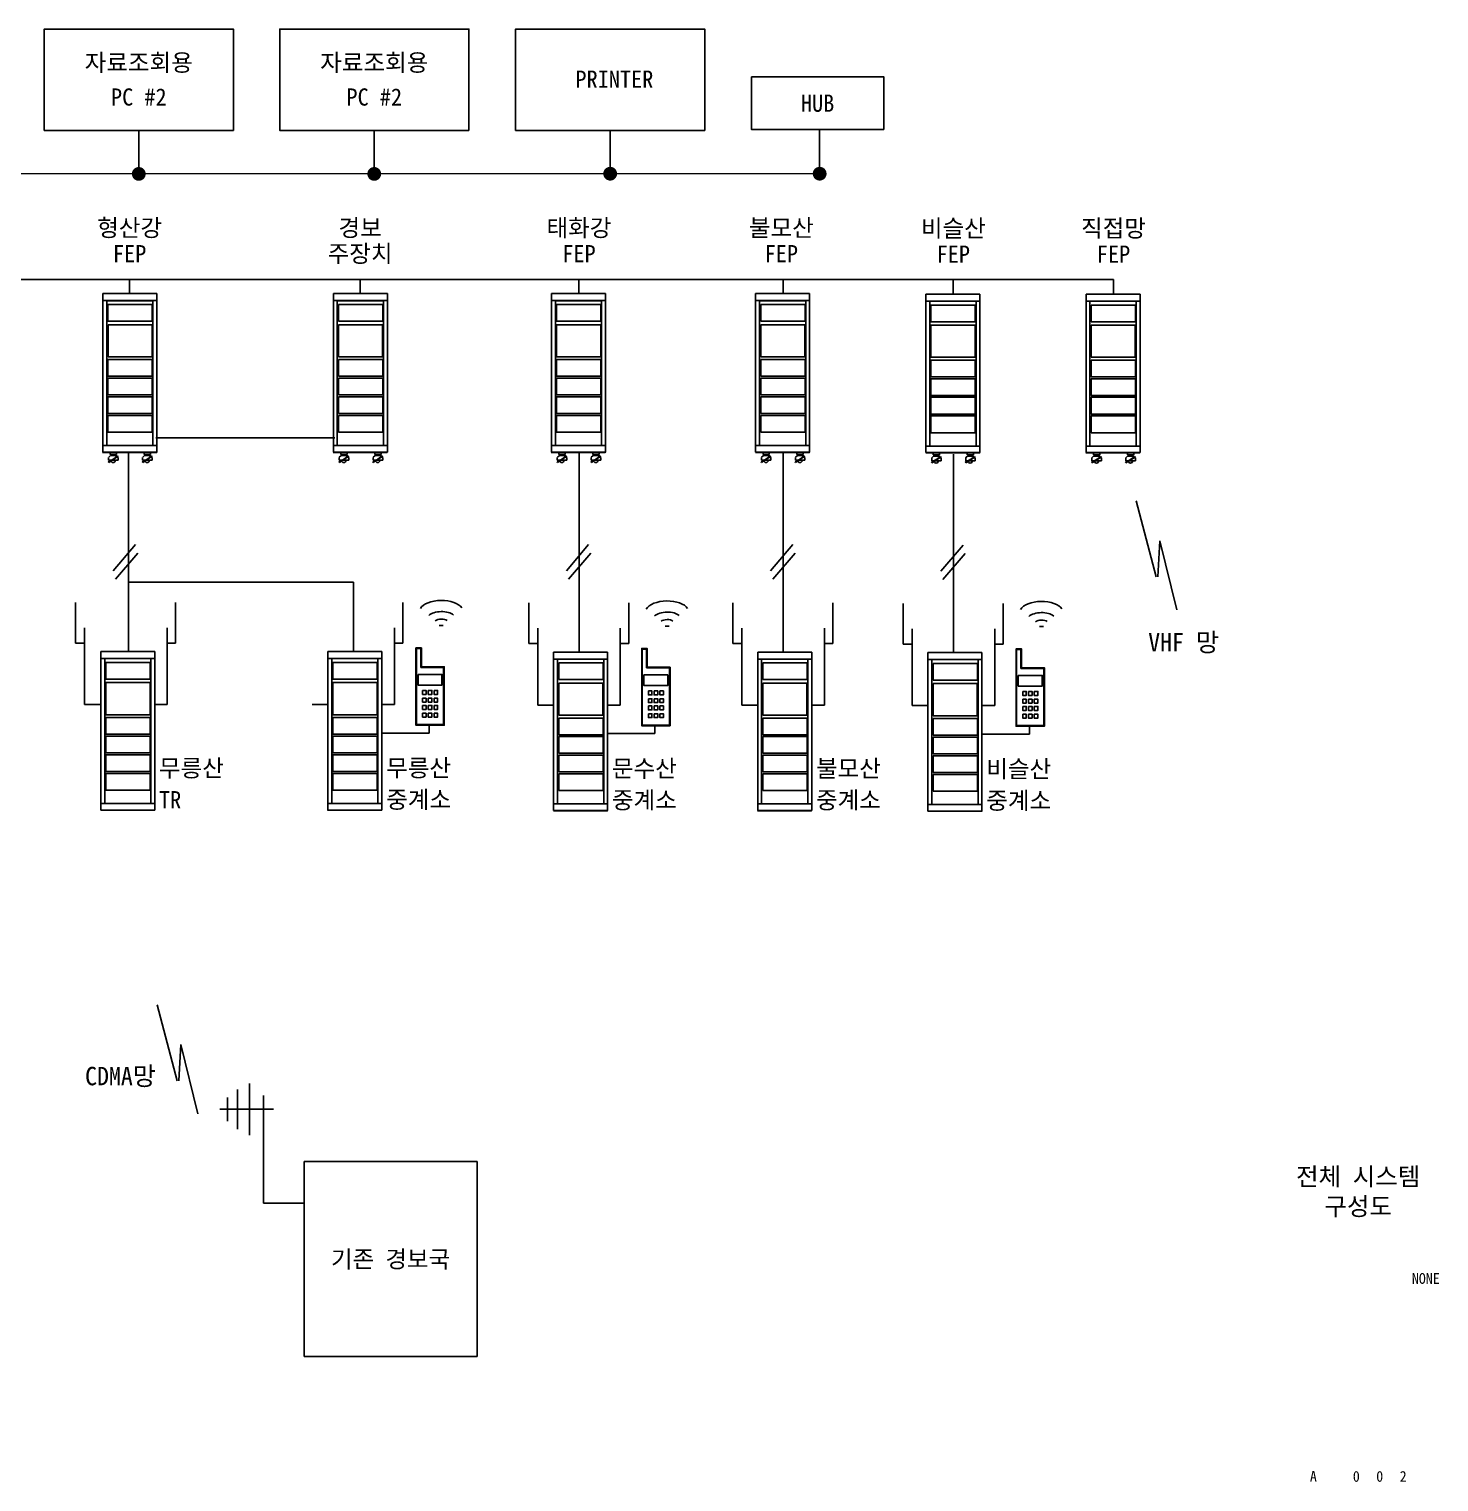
# Model space of a CAD drawing. Extents: x 14 to 401, y 14 to 261.
# Drawn here: x 204.7 to 401.1, y 13.5 to 216 of the extents above; entities that cross this region are included whole.
import ezdxf
from ezdxf.enums import TextEntityAlignment as Align

# ---------------------------------------------------------------- set-up
doc = ezdxf.new("R2010")
doc.units = 0
doc.layers.get('0').update_dxf_attribs({"linetype": 'CONTINUOUS'})
for name, color, linetype in [('cable', 1, 'CONTINUOUS'), ('machine', 5, 'CONTINUOUS'), ('txt', 7, 'CONTINUOUS')]:
    doc.layers.add(name, color=color, linetype=linetype)
doc.styles.add('style', font='')
doc.styles.add('style1', font='')
doc.styles.get('style').set_extended_font_data('GulimChe')
doc.styles.get('style1').set_extended_font_data('GulimChe')

# ---------------------------------------------------------------- blocks, each defined once
blk = doc.blocks.new('A$C7A3C2026')
at = {"color": 0}
for p, q in [((0.17, 0.18), (0.17, 24.9)), ((0.26, 24.9), (1.54, 24.9)), ((1.54, 24.9), (1.54, 18.79)), ((1.54, 18.79), (8.99, 18.79)), ((8.99, 18.79), (8.99, 0.18)), ((8.99, 0.18), (0.17, 0.18))]:
    blk.add_line(p, q, dxfattribs=at)
for points in [[(0, 16.38), (0, 25.12), (1.75, 25.12), (1.75, 19)], [(1.75, 19), (9.18, 19), (9.18, 0), (0, 0), (0, 19)]]:
    blk.add_lwpolyline(points, dxfattribs=at)
for points in [[(0.68, 16.52), (8.47, 16.52), (8.47, 13.06), (0.68, 13.06)], [(2.14, 11.3), (3.29, 11.3), (3.29, 10.02), (2.14, 10.02)], [(4.02, 11.3), (5.18, 11.3), (5.18, 10.02), (4.02, 10.02)], [(5.91, 11.3), (7.06, 11.3), (7.06, 10.02), (5.91, 10.02)], [(2.14, 8.78), (3.29, 8.78), (3.29, 7.5), (2.14, 7.5)], [(2.14, 6.43), (3.29, 6.43), (3.29, 5.14), (2.14, 5.14)], [(4.02, 8.78), (5.18, 8.78), (5.18, 7.5), (4.02, 7.5)], [(4.02, 6.43), (5.18, 6.43), (5.18, 5.14), (4.02, 5.14)], [(5.91, 8.78), (7.06, 8.78), (7.06, 7.5), (5.91, 7.5)], [(5.91, 6.43), (7.06, 6.43), (7.06, 5.14), (5.91, 5.14)], [(2.14, 3.9), (3.29, 3.9), (3.29, 2.62), (2.14, 2.62)], [(4.02, 3.9), (5.18, 3.9), (5.18, 2.62), (4.02, 2.62)], [(5.91, 3.9), (7.06, 3.9), (7.06, 2.62), (5.91, 2.62)]]:
    blk.add_lwpolyline(points, close=True, dxfattribs=at)
at = {"layer": 'machine', "color": 0, "linetype": 'Continuous'}
blk.add_line((8.87, 32.41), (7.6, 32.39), dxfattribs=at)
at = {"layer": 'machine', "color": 0, "linetype": 'Continuous', "extrusion": (0, 0, -1)}
for centre, major_axis, start_param, end_param in [((8.17, 36.94), (-7.06, -0.1), 0.309005, 2.832588), ((8.2, 34.52), (-4.71, -0.07), 0.545484, 2.596108), ((8.22, 33.31), (-2.35, -0.03), 0.616527, 2.525066)]:
    blk.add_ellipse(centre, major_axis=major_axis, ratio=0.513915, start_param=start_param, end_param=end_param, dxfattribs=at)

msp = doc.modelspace()

# ---------------------------------------------------------------- linework, layer by layer
at = {"layer": 'cable'}
for p, q in [((219.95, 195.78), (219.95, 201.84)), ((252.75, 195.78), (252.75, 201.84)), ((285.62, 195.81), (285.62, 201.84)), ((314.8, 195.81), (314.8, 201.84)), ((34.06, 195.78), (314.8, 195.82)), ((66.61, 181.07), (355.74, 181.07)), ((218.67, 179.1), (218.67, 181.07)), ((250.78, 179.1), (250.78, 181.07)), ((281.27, 179.1), (281.27, 181.07)), ((309.7, 179.1), (309.7, 181.07)), ((333.42, 179.03), (333.42, 181.07)), ((355.74, 179.03), (355.74, 181.07)), ((355.74, 179.03), (355.74, 181.07)), ((247.25, 159.02), (222.34, 159.02)), ((218.52, 156.81), (218.52, 129.18)), ((281.3, 156.81), (281.3, 129.18)), ((309.73, 156.81), (309.73, 129.18)), ((333.45, 156.74), (333.45, 129.11)), ((361.66, 139.62), (358.9, 150.21)), ((219.49, 144.12), (216.38, 140.49)), ((282.62, 144.12), (279.52, 140.49)), ((311.06, 144.12), (307.95, 140.49)), ((334.78, 144.05), (331.67, 140.42)), ((362.19, 144.67), (361.89, 139.62)), ((364.56, 135.02), (362.19, 144.67)), ((219.8, 142.94), (216.69, 139.32)), ((282.94, 142.94), (279.83, 139.32)), ((311.37, 142.94), (308.26, 139.32)), ((335.09, 142.87), (331.98, 139.25)), ((249.85, 138.9), (218.52, 138.9)), ((249.85, 138.9), (249.85, 129.25)), ((253.83, 117.87), (260.41, 117.87)), ((260.41, 117.87), (260.41, 118.97)), ((285.28, 117.8), (291.86, 117.8)), ((291.86, 117.8), (291.86, 118.9)), ((337.43, 117.73), (344.01, 117.73)), ((344.01, 117.73), (344.01, 118.83)), ((225.28, 69.41), (222.52, 80)), ((225.81, 74.46), (225.51, 69.41)), ((228.18, 64.81), (225.81, 74.46))]:
    msp.add_line(p, q, dxfattribs=at)
at = {"layer": 'cable', "const_width": 0.96}
for points in [[(219.47, 195.78, 1), (220.43, 195.78, 1)], [(252.27, 195.78, 1), (253.23, 195.78, 1)], [(285.14, 195.81, 1), (286.1, 195.81, 1)], [(314.32, 195.81, 1), (315.28, 195.81, 1)]]:
    msp.add_lwpolyline(points, format="xyb", close=True, dxfattribs=at)
at = {"layer": 'machine'}
for p, q in [((214.94, 179.1), (214.94, 157.01)), ((214.94, 179.1), (222.46, 179.1)), ((214.94, 179.1), (222.46, 179.1)), ((214.94, 178.83), (214.94, 179.1)), ((214.94, 178.83), (214.94, 176.34)), ((222.46, 179.1), (222.46, 157.01)), ((222.46, 179.1), (222.46, 178.69)), ((222.46, 178.83), (222.46, 176.34)), ((247.06, 179.1), (247.06, 157.01)), ((247.06, 179.1), (254.59, 179.1)), ((247.06, 179.1), (254.59, 179.1)), ((247.06, 178.83), (247.06, 179.1)), ((247.06, 178.83), (247.06, 176.34)), ((254.59, 179.1), (254.59, 157.01)), ((254.59, 179.1), (254.59, 178.69)), ((254.59, 178.83), (254.59, 176.34)), ((277.44, 179.1), (284.96, 179.1)), ((277.44, 179.1), (284.96, 179.1)), ((277.44, 179.1), (277.44, 157.01)), ((277.44, 178.83), (277.44, 179.1)), ((277.44, 178.83), (277.44, 176.34)), ((284.96, 179.1), (284.96, 157.01)), ((284.96, 179.1), (284.96, 178.69)), ((284.96, 178.83), (284.96, 176.34)), ((305.88, 179.1), (313.4, 179.1)), ((305.88, 179.1), (313.4, 179.1)), ((305.88, 179.1), (305.88, 157.01)), ((305.88, 178.83), (305.88, 179.1)), ((305.88, 178.83), (305.88, 176.34)), ((313.4, 179.1), (313.4, 157.01)), ((313.4, 179.1), (313.4, 178.69)), ((313.4, 178.83), (313.4, 176.34)), ((329.59, 179.03), (329.59, 156.94)), ((329.59, 179.03), (337.12, 179.03)), ((329.59, 179.03), (337.12, 179.03)), ((329.59, 178.76), (329.59, 179.03)), ((329.59, 178.76), (329.59, 176.27)), ((337.12, 179.03), (337.12, 156.94)), ((337.12, 179.03), (337.12, 178.62)), ((337.12, 178.76), (337.12, 176.27)), ((351.92, 179.03), (351.92, 156.94)), ((351.92, 179.03), (359.44, 179.03)), ((351.92, 179.03), (359.44, 179.03)), ((351.92, 178.76), (351.92, 179.03)), ((351.92, 179.03), (351.92, 156.94)), ((351.92, 179.03), (359.44, 179.03)), ((351.92, 179.03), (359.44, 179.03)), ((351.92, 178.76), (351.92, 179.03)), ((351.92, 178.76), (351.92, 176.27)), ((351.92, 178.76), (351.92, 176.27)), ((359.44, 179.03), (359.44, 156.94)), ((359.44, 179.03), (359.44, 178.62)), ((359.44, 179.03), (359.44, 156.94)), ((359.44, 179.03), (359.44, 178.62)), ((359.44, 178.76), (359.44, 176.27)), ((359.44, 178.76), (359.44, 176.27)), ((214.94, 178.13), (222.46, 178.13)), ((214.94, 176.34), (214.94, 163.71)), ((215.48, 178.13), (215.48, 164.17)), ((215.48, 178.13), (221.92, 178.13)), ((215.48, 178.13), (215.48, 178.12)), ((215.48, 178.1), (221.92, 178.1)), ((215.65, 177.58), (215.65, 175.26)), ((221.82, 177.58), (215.65, 177.58)), ((221.82, 175.26), (221.82, 177.58)), ((221.92, 178.13), (221.92, 164.17)), ((221.92, 178.13), (221.92, 178.12)), ((222.46, 176.34), (222.46, 163.71)), ((222.46, 163.71), (222.46, 176.34)), ((222.46, 176.34), (222.46, 163.71)), ((247.06, 178.13), (254.59, 178.13)), ((247.06, 176.34), (247.06, 163.71)), ((247.6, 178.13), (247.6, 164.17)), ((247.6, 178.13), (254.05, 178.13)), ((247.6, 178.13), (247.6, 178.12)), ((247.6, 178.1), (254.05, 178.1)), ((253.94, 177.58), (247.78, 177.58)), ((247.78, 177.58), (247.78, 175.26)), ((253.94, 175.26), (253.94, 177.58)), ((254.05, 178.13), (254.05, 164.17)), ((254.05, 178.13), (254.05, 178.12)), ((254.59, 176.34), (254.59, 163.71)), ((254.59, 163.71), (254.59, 176.34)), ((254.59, 176.34), (254.59, 163.71)), ((277.44, 178.13), (284.96, 178.13)), ((277.44, 176.34), (277.44, 163.71)), ((277.98, 178.13), (284.43, 178.13)), ((277.98, 178.13), (277.98, 164.17)), ((277.98, 178.13), (277.98, 178.12)), ((277.98, 178.1), (284.43, 178.1)), ((284.32, 177.58), (278.15, 177.58)), ((278.15, 177.58), (278.15, 175.26)), ((284.32, 175.26), (284.32, 177.58)), ((284.43, 178.13), (284.43, 164.17)), ((284.43, 178.13), (284.43, 178.12)), ((284.96, 176.34), (284.96, 163.71)), ((284.96, 163.71), (284.96, 176.34)), ((284.96, 176.34), (284.96, 163.71)), ((305.88, 178.13), (313.4, 178.13)), ((305.88, 176.34), (305.88, 163.71)), ((306.41, 178.13), (312.86, 178.13)), ((306.41, 178.13), (306.41, 164.17)), ((306.41, 178.13), (306.41, 178.12)), ((306.41, 178.1), (312.86, 178.1)), ((312.76, 177.58), (306.59, 177.58)), ((306.59, 177.58), (306.59, 175.26)), ((312.76, 175.26), (312.76, 177.58)), ((312.86, 178.13), (312.86, 164.17)), ((312.86, 178.13), (312.86, 178.12)), ((313.4, 176.34), (313.4, 163.71)), ((313.4, 163.71), (313.4, 176.34)), ((313.4, 176.34), (313.4, 163.71)), ((329.59, 178.06), (337.12, 178.06)), ((329.59, 176.27), (329.59, 163.64)), ((330.13, 178.06), (330.13, 164.1)), ((330.13, 178.06), (336.58, 178.06)), ((330.13, 178.06), (330.13, 178.05)), ((330.13, 178.03), (336.58, 178.03)), ((336.47, 177.51), (330.31, 177.51)), ((330.31, 177.51), (330.31, 175.19)), ((336.47, 175.19), (336.47, 177.51)), ((336.58, 178.06), (336.58, 164.1)), ((336.58, 178.06), (336.58, 178.05)), ((337.12, 176.27), (337.12, 163.64)), ((337.12, 163.64), (337.12, 176.27)), ((337.12, 176.27), (337.12, 163.64)), ((351.92, 178.06), (359.44, 178.06)), ((351.92, 178.06), (359.44, 178.06)), ((351.92, 176.27), (351.92, 163.64)), ((351.92, 176.27), (351.92, 163.64)), ((352.45, 178.06), (352.45, 164.1)), ((352.45, 178.06), (358.9, 178.06)), ((352.45, 178.06), (352.45, 178.05)), ((352.45, 178.06), (352.45, 164.1)), ((352.45, 178.06), (358.9, 178.06)), ((352.45, 178.06), (352.45, 178.05)), ((352.45, 178.03), (358.9, 178.03)), ((352.45, 178.03), (358.9, 178.03)), ((358.8, 177.51), (352.63, 177.51)), ((352.63, 177.51), (352.63, 175.19)), ((358.8, 177.51), (352.63, 177.51)), ((352.63, 177.51), (352.63, 175.19)), ((358.8, 175.19), (358.8, 177.51)), ((358.8, 175.19), (358.8, 177.51)), ((358.9, 178.06), (358.9, 164.1)), ((358.9, 178.06), (358.9, 178.05)), ((358.9, 178.06), (358.9, 164.1)), ((358.9, 178.06), (358.9, 178.05)), ((359.44, 176.27), (359.44, 163.64)), ((359.44, 163.64), (359.44, 176.27)), ((359.44, 176.27), (359.44, 163.64)), ((359.44, 176.27), (359.44, 163.64)), ((359.44, 163.64), (359.44, 176.27)), ((359.44, 176.27), (359.44, 163.64)), ((215.65, 175.26), (221.82, 175.26)), ((215.66, 170.3), (215.66, 174.77)), ((215.66, 174.77), (221.79, 174.77)), ((221.79, 174.77), (221.79, 170.3)), ((247.78, 175.26), (253.94, 175.26)), ((247.78, 170.3), (247.78, 174.77)), ((247.78, 174.77), (253.92, 174.77)), ((253.92, 174.77), (253.92, 170.3)), ((278.15, 175.26), (284.32, 175.26)), ((278.16, 174.77), (284.3, 174.77)), ((278.16, 170.3), (278.16, 174.77)), ((284.3, 174.77), (284.3, 170.3)), ((306.59, 175.26), (312.76, 175.26)), ((306.59, 174.77), (312.73, 174.77)), ((306.59, 170.3), (306.59, 174.77)), ((312.73, 174.77), (312.73, 170.3)), ((330.31, 175.19), (336.47, 175.19)), ((330.31, 174.7), (336.45, 174.7)), ((330.31, 170.23), (330.31, 174.7)), ((336.45, 174.7), (336.45, 170.23)), ((352.63, 175.19), (358.8, 175.19)), ((352.63, 175.19), (358.8, 175.19)), ((352.63, 174.7), (358.77, 174.7)), ((352.63, 170.23), (352.63, 174.7)), ((352.63, 174.7), (358.77, 174.7)), ((352.63, 170.23), (352.63, 174.7)), ((358.77, 174.7), (358.77, 170.23)), ((358.77, 174.7), (358.77, 170.23)), ((221.79, 170.3), (215.66, 170.3)), ((253.92, 170.3), (247.78, 170.3)), ((284.3, 170.3), (278.16, 170.3)), ((312.73, 170.3), (306.59, 170.3)), ((336.45, 170.23), (330.31, 170.23)), ((358.77, 170.23), (352.63, 170.23)), ((358.77, 170.23), (352.63, 170.23)), ((221.82, 169.9), (215.65, 169.9)), ((215.65, 169.9), (215.65, 167.58)), ((221.82, 167.58), (221.82, 169.9)), ((253.94, 169.9), (247.78, 169.9)), ((247.78, 169.9), (247.78, 167.58)), ((253.94, 167.58), (253.94, 169.9)), ((284.32, 169.9), (278.15, 169.9)), ((278.15, 169.9), (278.15, 167.58)), ((284.32, 167.58), (284.32, 169.9)), ((312.76, 169.9), (306.59, 169.9)), ((306.59, 169.9), (306.59, 167.58)), ((312.76, 167.58), (312.76, 169.9)), ((330.31, 169.83), (330.31, 167.51)), ((336.47, 169.83), (330.31, 169.83)), ((336.47, 167.51), (336.47, 169.83)), ((352.63, 169.83), (352.63, 167.51)), ((358.8, 169.83), (352.63, 169.83)), ((352.63, 169.83), (352.63, 167.51)), ((358.8, 169.83), (352.63, 169.83)), ((358.8, 167.51), (358.8, 169.83)), ((358.8, 167.51), (358.8, 169.83)), ((215.65, 167.58), (221.82, 167.58)), ((215.65, 167.31), (215.65, 164.98)), ((221.82, 167.31), (215.65, 167.31)), ((221.82, 164.98), (221.82, 167.31)), ((247.78, 167.58), (253.94, 167.58)), ((253.94, 167.31), (247.78, 167.31)), ((247.78, 167.31), (247.78, 164.98)), ((253.94, 164.98), (253.94, 167.31)), ((278.15, 167.58), (284.32, 167.58)), ((284.32, 167.31), (278.15, 167.31)), ((278.15, 167.31), (278.15, 164.98)), ((284.32, 164.98), (284.32, 167.31)), ((306.59, 167.58), (312.76, 167.58)), ((312.76, 167.31), (306.59, 167.31)), ((306.59, 167.31), (306.59, 164.98)), ((312.76, 164.98), (312.76, 167.31)), ((330.31, 167.51), (336.47, 167.51)), ((336.47, 167.24), (330.31, 167.24)), ((330.31, 167.24), (330.31, 164.91)), ((336.47, 164.91), (336.47, 167.24)), ((352.63, 167.51), (358.8, 167.51)), ((352.63, 167.51), (358.8, 167.51)), ((358.8, 167.24), (352.63, 167.24)), ((352.63, 167.24), (352.63, 164.91)), ((358.8, 167.24), (352.63, 167.24)), ((352.63, 167.24), (352.63, 164.91)), ((358.8, 164.91), (358.8, 167.24)), ((358.8, 164.91), (358.8, 167.24)), ((215.48, 164.39), (215.48, 157.92)), ((215.65, 164.98), (221.82, 164.98)), ((221.82, 164.71), (215.65, 164.71)), ((215.65, 164.71), (215.65, 162.39)), ((221.82, 162.39), (221.82, 164.71)), ((221.92, 164.39), (221.92, 157.92)), ((247.6, 164.39), (247.6, 157.92)), ((247.78, 164.98), (253.94, 164.98)), ((253.94, 164.71), (247.78, 164.71)), ((247.78, 164.71), (247.78, 162.39)), ((253.94, 162.39), (253.94, 164.71)), ((254.05, 164.39), (254.05, 157.92)), ((277.98, 164.39), (277.98, 157.92)), ((278.15, 164.98), (284.32, 164.98)), ((284.32, 164.71), (278.15, 164.71)), ((278.15, 164.71), (278.15, 162.39)), ((284.32, 162.39), (284.32, 164.71)), ((284.43, 164.39), (284.43, 157.92)), ((306.41, 164.39), (306.41, 157.92)), ((306.59, 164.98), (312.76, 164.98)), ((312.76, 164.71), (306.59, 164.71)), ((306.59, 164.71), (306.59, 162.39)), ((312.76, 162.39), (312.76, 164.71)), ((312.86, 164.39), (312.86, 157.92)), ((330.13, 164.32), (330.13, 157.85)), ((330.31, 164.91), (336.47, 164.91)), ((336.47, 164.65), (330.31, 164.65)), ((330.31, 164.65), (330.31, 162.32)), ((336.47, 162.32), (336.47, 164.65)), ((336.58, 164.32), (336.58, 157.85)), ((352.45, 164.32), (352.45, 157.85)), ((352.45, 164.32), (352.45, 157.85)), ((352.63, 164.91), (358.8, 164.91)), ((352.63, 164.91), (358.8, 164.91)), ((358.8, 164.65), (352.63, 164.65)), ((352.63, 164.65), (352.63, 162.32)), ((358.8, 164.65), (352.63, 164.65)), ((352.63, 164.65), (352.63, 162.32)), ((358.8, 162.32), (358.8, 164.65)), ((358.8, 162.32), (358.8, 164.65)), ((358.9, 164.32), (358.9, 157.85)), ((358.9, 164.32), (358.9, 157.85)), ((214.94, 163.71), (214.94, 157.01)), ((215.65, 162.39), (221.82, 162.39)), ((215.65, 162.12), (215.65, 159.79)), ((221.82, 162.12), (215.65, 162.12)), ((221.82, 159.79), (221.82, 162.12)), ((222.46, 157.01), (222.46, 163.71)), ((247.06, 163.71), (247.06, 157.01)), ((247.78, 162.39), (253.94, 162.39)), ((247.78, 162.12), (247.78, 159.79)), ((253.94, 162.12), (247.78, 162.12)), ((253.94, 159.79), (253.94, 162.12)), ((254.59, 157.01), (254.59, 163.71)), ((277.44, 163.71), (277.44, 157.01)), ((278.15, 162.39), (284.32, 162.39)), ((284.32, 162.12), (278.15, 162.12)), ((278.15, 162.12), (278.15, 159.79)), ((284.32, 159.79), (284.32, 162.12)), ((284.96, 157.01), (284.96, 163.71)), ((305.88, 163.71), (305.88, 157.01)), ((306.59, 162.39), (312.76, 162.39)), ((312.76, 162.12), (306.59, 162.12)), ((306.59, 162.12), (306.59, 159.79)), ((312.76, 159.79), (312.76, 162.12)), ((313.4, 157.01), (313.4, 163.71)), ((329.59, 163.64), (329.59, 156.94)), ((330.31, 162.32), (336.47, 162.32)), ((336.47, 162.05), (330.31, 162.05)), ((330.31, 162.05), (330.31, 159.72)), ((336.47, 159.72), (336.47, 162.05)), ((337.12, 156.94), (337.12, 163.64)), ((351.92, 163.64), (351.92, 156.94)), ((351.92, 163.64), (351.92, 156.94)), ((352.63, 162.32), (358.8, 162.32)), ((352.63, 162.32), (358.8, 162.32)), ((358.8, 162.05), (352.63, 162.05)), ((352.63, 162.05), (352.63, 159.72)), ((358.8, 162.05), (352.63, 162.05)), ((352.63, 162.05), (352.63, 159.72)), ((358.8, 159.72), (358.8, 162.05)), ((358.8, 159.72), (358.8, 162.05)), ((359.44, 156.94), (359.44, 163.64)), ((359.44, 156.94), (359.44, 163.64)), ((221.92, 157.92), (214.94, 157.92)), ((221.92, 157.92), (215.48, 157.92)), ((215.48, 157.92), (221.92, 157.92)), ((215.52, 157.92), (221.96, 157.92)), ((215.65, 159.79), (221.82, 159.79)), ((221.92, 157.92), (222.46, 157.92)), ((254.05, 157.92), (247.06, 157.92)), ((247.6, 157.92), (254.05, 157.92)), ((254.05, 157.92), (247.6, 157.92)), ((247.64, 157.92), (254.09, 157.92)), ((247.78, 159.79), (253.94, 159.79)), ((254.05, 157.92), (254.59, 157.92)), ((284.43, 157.92), (277.44, 157.92)), ((284.43, 157.92), (277.98, 157.92)), ((277.98, 157.92), (284.43, 157.92)), ((278.02, 157.92), (284.47, 157.92)), ((278.15, 159.79), (284.32, 159.79)), ((284.43, 157.92), (284.96, 157.92)), ((312.86, 157.92), (305.88, 157.92)), ((312.86, 157.92), (306.41, 157.92)), ((306.41, 157.92), (312.86, 157.92)), ((306.45, 157.92), (312.9, 157.92)), ((306.59, 159.79), (312.76, 159.79)), ((312.86, 157.92), (313.4, 157.92)), ((330.31, 159.72), (336.47, 159.72)), ((352.63, 159.72), (358.8, 159.72)), ((352.63, 159.72), (358.8, 159.72)), ((214.91, 156.98), (222.44, 156.98)), ((214.94, 157.01), (222.49, 157.01)), ((216.33, 155.99), (215.7, 155.66)), ((215.75, 156.28), (215.75, 155.89)), ((215.98, 156.51), (215.76, 156.29)), ((215.76, 155.57), (216.35, 155.97)), ((215.97, 156.96), (215.97, 156.69)), ((215.97, 156.69), (216.85, 156.69)), ((215.99, 156.52), (216.83, 156.52)), ((216.1, 156.69), (216.1, 156.52)), ((216.41, 156.05), (216.99, 156.48)), ((217.04, 156.39), (216.42, 156.02)), ((216.67, 156.69), (216.67, 156.52)), ((216.85, 156.69), (216.85, 156.96)), ((216.85, 156.51), (217.07, 156.29)), ((216.95, 156.52), (216.95, 156.52)), ((216.99, 156.48), (217.04, 156.39)), ((217.07, 156.28), (217.07, 155.89)), ((221.06, 155.99), (220.43, 155.66)), ((220.48, 156.28), (220.48, 155.89)), ((220.71, 156.51), (220.49, 156.29)), ((220.5, 155.57), (221.08, 155.97)), ((220.7, 156.96), (220.7, 156.69)), ((220.7, 156.69), (221.58, 156.69)), ((220.72, 156.52), (221.56, 156.52)), ((220.83, 156.69), (220.83, 156.52)), ((221.15, 156.05), (221.72, 156.48)), ((221.78, 156.39), (221.15, 156.02)), ((221.4, 156.69), (221.4, 156.52)), ((221.58, 156.69), (221.58, 156.96)), ((221.58, 156.51), (221.8, 156.29)), ((221.68, 156.52), (221.68, 156.52)), ((221.72, 156.48), (221.78, 156.39)), ((221.8, 156.28), (221.8, 155.89)), ((247.04, 156.98), (254.56, 156.98)), ((247.06, 157.01), (254.61, 157.01)), ((248.46, 155.99), (247.83, 155.66)), ((248.11, 156.51), (247.88, 156.29)), ((247.88, 156.28), (247.88, 155.89)), ((247.89, 155.57), (248.48, 155.97)), ((248.09, 156.96), (248.09, 156.69)), ((248.09, 156.69), (248.97, 156.69)), ((248.12, 156.52), (248.96, 156.52)), ((248.23, 156.69), (248.23, 156.52)), ((248.54, 156.05), (249.11, 156.48)), ((249.17, 156.39), (248.55, 156.02)), ((248.8, 156.69), (248.8, 156.52)), ((248.97, 156.69), (248.97, 156.96)), ((248.97, 156.51), (249.2, 156.29)), ((249.07, 156.52), (249.07, 156.52)), ((249.11, 156.48), (249.17, 156.39)), ((249.2, 156.28), (249.2, 155.89)), ((253.19, 155.99), (252.56, 155.66)), ((252.84, 156.51), (252.61, 156.29)), ((252.61, 156.28), (252.61, 155.89)), ((252.62, 155.57), (253.21, 155.97)), ((252.83, 156.96), (252.83, 156.69)), ((252.83, 156.69), (253.7, 156.69)), ((252.85, 156.52), (253.69, 156.52)), ((252.96, 156.69), (252.96, 156.52)), ((253.27, 156.05), (253.84, 156.48)), ((253.9, 156.39), (253.28, 156.02)), ((253.53, 156.69), (253.53, 156.52)), ((253.7, 156.69), (253.7, 156.96)), ((253.7, 156.51), (253.93, 156.29)), ((253.8, 156.52), (253.8, 156.52)), ((253.84, 156.48), (253.9, 156.39)), ((253.93, 156.28), (253.93, 155.89)), ((277.41, 156.98), (284.94, 156.98)), ((277.44, 157.01), (284.99, 157.01)), ((278.84, 155.99), (278.21, 155.66)), ((278.25, 156.28), (278.25, 155.89)), ((278.49, 156.51), (278.26, 156.29)), ((278.27, 155.57), (278.86, 155.97)), ((278.47, 156.96), (278.47, 156.69)), ((278.47, 156.69), (279.35, 156.69)), ((278.49, 156.52), (279.34, 156.52)), ((278.6, 156.69), (278.6, 156.52)), ((278.92, 156.05), (279.49, 156.48)), ((279.55, 156.39), (278.93, 156.02)), ((279.17, 156.69), (279.17, 156.52)), ((279.35, 156.69), (279.35, 156.96)), ((279.35, 156.51), (279.57, 156.29)), ((279.45, 156.52), (279.45, 156.52)), ((279.49, 156.48), (279.55, 156.39)), ((279.58, 156.28), (279.58, 155.89)), ((283.57, 155.99), (282.94, 155.66)), ((282.98, 156.28), (282.98, 155.89)), ((283.22, 156.51), (282.99, 156.29)), ((283, 155.57), (283.59, 155.97)), ((283.2, 156.96), (283.2, 156.69)), ((283.2, 156.69), (284.08, 156.69)), ((283.22, 156.52), (284.07, 156.52)), ((283.34, 156.69), (283.34, 156.52)), ((283.65, 156.05), (284.22, 156.48)), ((284.28, 156.39), (283.66, 156.02)), ((283.9, 156.69), (283.9, 156.52)), ((284.08, 156.69), (284.08, 156.96)), ((284.08, 156.51), (284.31, 156.29)), ((284.18, 156.52), (284.18, 156.52)), ((284.22, 156.48), (284.28, 156.39)), ((284.31, 156.28), (284.31, 155.89)), ((305.85, 156.98), (313.37, 156.98)), ((305.88, 157.01), (313.43, 157.01)), ((307.27, 155.99), (306.64, 155.66)), ((306.92, 156.51), (306.69, 156.29)), ((306.69, 156.28), (306.69, 155.89)), ((306.7, 155.57), (307.29, 155.97)), ((306.91, 156.96), (306.91, 156.69)), ((306.91, 156.69), (307.78, 156.69)), ((306.93, 156.52), (307.77, 156.52)), ((307.04, 156.69), (307.04, 156.52)), ((307.35, 156.05), (307.92, 156.48)), ((307.98, 156.39), (307.36, 156.02)), ((307.61, 156.69), (307.61, 156.52)), ((307.78, 156.69), (307.78, 156.96)), ((307.78, 156.51), (308.01, 156.29)), ((307.88, 156.52), (307.88, 156.52)), ((307.92, 156.48), (307.98, 156.39)), ((308.01, 156.28), (308.01, 155.89)), ((312, 155.99), (311.37, 155.66)), ((311.65, 156.51), (311.42, 156.29)), ((311.42, 156.28), (311.42, 155.89)), ((311.43, 155.57), (312.02, 155.97)), ((311.64, 156.96), (311.64, 156.69)), ((311.64, 156.69), (312.51, 156.69)), ((311.66, 156.52), (312.5, 156.52)), ((311.77, 156.69), (311.77, 156.52)), ((312.08, 156.05), (312.65, 156.48)), ((312.71, 156.39), (312.09, 156.02)), ((312.34, 156.69), (312.34, 156.52)), ((312.51, 156.69), (312.51, 156.96)), ((312.51, 156.51), (312.74, 156.29)), ((312.61, 156.52), (312.61, 156.52)), ((312.65, 156.48), (312.71, 156.39)), ((312.74, 156.28), (312.74, 155.89)), ((329.57, 156.91), (337.09, 156.91)), ((336.58, 157.85), (329.59, 157.85)), ((329.59, 156.94), (337.14, 156.94)), ((336.58, 157.85), (330.13, 157.85)), ((330.13, 157.85), (336.58, 157.85)), ((330.17, 157.85), (336.62, 157.85)), ((330.99, 155.92), (330.36, 155.59)), ((330.64, 156.44), (330.41, 156.22)), ((330.41, 156.21), (330.41, 155.82)), ((330.42, 155.5), (331.01, 155.9)), ((330.62, 156.89), (330.62, 156.62)), ((330.62, 156.62), (331.5, 156.62)), ((330.65, 156.45), (331.49, 156.45)), ((330.76, 156.62), (330.76, 156.45)), ((331.07, 155.98), (331.64, 156.41)), ((331.7, 156.32), (331.08, 155.95)), ((331.33, 156.62), (331.33, 156.45)), ((331.5, 156.62), (331.5, 156.89)), ((331.5, 156.44), (331.73, 156.22)), ((331.6, 156.45), (331.6, 156.45)), ((331.64, 156.41), (331.7, 156.32)), ((331.73, 156.21), (331.73, 155.82)), ((335.72, 155.92), (335.09, 155.59)), ((335.37, 156.44), (335.14, 156.22)), ((335.14, 156.21), (335.14, 155.82)), ((335.15, 155.5), (335.74, 155.9)), ((335.36, 156.89), (335.36, 156.62)), ((335.36, 156.62), (336.23, 156.62)), ((335.38, 156.45), (336.22, 156.45)), ((335.49, 156.62), (335.49, 156.45)), ((335.8, 155.98), (336.37, 156.41)), ((336.43, 156.32), (335.81, 155.95)), ((336.06, 156.62), (336.06, 156.45)), ((336.23, 156.62), (336.23, 156.89)), ((336.23, 156.44), (336.46, 156.22)), ((336.33, 156.45), (336.33, 156.45)), ((336.37, 156.41), (336.43, 156.32)), ((336.46, 156.21), (336.46, 155.82)), ((336.58, 157.85), (337.12, 157.85)), ((351.89, 156.91), (359.41, 156.91)), ((351.89, 156.91), (359.41, 156.91)), ((358.9, 157.85), (351.92, 157.85)), ((358.9, 157.85), (351.92, 157.85)), ((351.92, 156.94), (359.47, 156.94)), ((351.92, 156.94), (359.47, 156.94)), ((358.9, 157.85), (352.45, 157.85)), ((352.45, 157.85), (358.9, 157.85)), ((358.9, 157.85), (352.45, 157.85)), ((352.45, 157.85), (358.9, 157.85)), ((352.49, 157.85), (358.94, 157.85)), ((352.49, 157.85), (358.94, 157.85)), ((353.31, 155.92), (352.68, 155.59)), ((353.31, 155.92), (352.68, 155.59)), ((352.96, 156.44), (352.73, 156.22)), ((352.96, 156.44), (352.73, 156.22)), ((352.73, 156.21), (352.73, 155.82)), ((352.73, 156.21), (352.73, 155.82)), ((352.74, 155.5), (353.33, 155.9)), ((352.74, 155.5), (353.33, 155.9)), ((352.95, 156.89), (352.95, 156.62)), ((352.95, 156.89), (352.95, 156.62)), ((352.95, 156.62), (353.82, 156.62)), ((352.95, 156.62), (353.82, 156.62)), ((352.97, 156.45), (353.81, 156.45)), ((352.97, 156.45), (353.81, 156.45)), ((353.08, 156.62), (353.08, 156.45)), ((353.08, 156.62), (353.08, 156.45)), ((353.39, 155.98), (353.96, 156.41)), ((353.39, 155.98), (353.96, 156.41)), ((354.02, 156.32), (353.4, 155.95)), ((354.02, 156.32), (353.4, 155.95)), ((353.65, 156.62), (353.65, 156.45)), ((353.65, 156.62), (353.65, 156.45)), ((353.82, 156.62), (353.82, 156.89)), ((353.82, 156.62), (353.82, 156.89)), ((353.82, 156.44), (354.05, 156.22)), ((353.82, 156.44), (354.05, 156.22)), ((353.92, 156.45), (353.92, 156.45)), ((353.92, 156.45), (353.92, 156.45)), ((353.96, 156.41), (354.02, 156.32)), ((353.96, 156.41), (354.02, 156.32)), ((354.05, 156.21), (354.05, 155.82)), ((354.05, 156.21), (354.05, 155.82)), ((358.04, 155.92), (357.41, 155.59)), ((358.04, 155.92), (357.41, 155.59)), ((357.69, 156.44), (357.46, 156.22)), ((357.69, 156.44), (357.46, 156.22)), ((357.46, 156.21), (357.46, 155.82)), ((357.46, 156.21), (357.46, 155.82)), ((357.47, 155.5), (358.06, 155.9)), ((357.47, 155.5), (358.06, 155.9)), ((357.68, 156.89), (357.68, 156.62)), ((357.68, 156.89), (357.68, 156.62)), ((357.68, 156.62), (358.55, 156.62)), ((357.68, 156.62), (358.55, 156.62)), ((357.7, 156.45), (358.54, 156.45)), ((357.7, 156.45), (358.54, 156.45)), ((357.81, 156.62), (357.81, 156.45)), ((357.81, 156.62), (357.81, 156.45)), ((358.12, 155.98), (358.69, 156.41)), ((358.12, 155.98), (358.69, 156.41)), ((358.75, 156.32), (358.13, 155.95)), ((358.75, 156.32), (358.13, 155.95)), ((358.38, 156.62), (358.38, 156.45)), ((358.38, 156.62), (358.38, 156.45)), ((358.55, 156.62), (358.55, 156.89)), ((358.55, 156.62), (358.55, 156.89)), ((358.55, 156.44), (358.78, 156.22)), ((358.55, 156.44), (358.78, 156.22)), ((358.65, 156.45), (358.65, 156.45)), ((358.65, 156.45), (358.65, 156.45)), ((358.69, 156.41), (358.75, 156.32)), ((358.69, 156.41), (358.75, 156.32)), ((358.78, 156.21), (358.78, 155.82)), ((358.78, 156.21), (358.78, 155.82)), ((358.9, 157.85), (359.44, 157.85)), ((358.9, 157.85), (359.44, 157.85)), ((215.7, 155.66), (215.76, 155.57)), ((215.71, 155.7), (215.71, 155.69)), ((215.75, 155.89), (216.95, 155.89)), ((217.07, 155.89), (216.91, 155.89)), ((220.43, 155.66), (220.5, 155.57)), ((220.44, 155.7), (220.44, 155.69)), ((220.48, 155.89), (221.68, 155.89)), ((221.8, 155.89), (221.64, 155.89)), ((247.83, 155.7), (247.83, 155.69)), ((247.83, 155.66), (247.89, 155.57)), ((247.88, 155.89), (249.07, 155.89)), ((249.2, 155.89), (249.03, 155.89)), ((252.56, 155.66), (252.62, 155.57)), ((252.57, 155.7), (252.57, 155.69)), ((252.61, 155.89), (253.8, 155.89)), ((253.93, 155.89), (253.76, 155.89)), ((278.21, 155.7), (278.21, 155.69)), ((278.21, 155.66), (278.27, 155.57)), ((278.25, 155.89), (279.45, 155.89)), ((279.58, 155.89), (279.41, 155.89)), ((282.94, 155.7), (282.94, 155.69)), ((282.94, 155.66), (283, 155.57)), ((282.98, 155.89), (284.18, 155.89)), ((284.31, 155.89), (284.14, 155.89)), ((306.64, 155.66), (306.7, 155.57)), ((306.65, 155.7), (306.65, 155.69)), ((306.69, 155.89), (307.88, 155.89)), ((308.01, 155.89), (307.85, 155.89)), ((311.37, 155.66), (311.43, 155.57)), ((311.38, 155.7), (311.38, 155.69)), ((311.42, 155.89), (312.61, 155.89)), ((312.74, 155.89), (312.58, 155.89)), ((330.36, 155.59), (330.42, 155.5)), ((330.37, 155.63), (330.37, 155.62)), ((330.41, 155.82), (331.6, 155.82)), ((331.73, 155.82), (331.56, 155.82)), ((335.09, 155.59), (335.15, 155.5)), ((335.1, 155.63), (335.1, 155.62)), ((335.14, 155.82), (336.33, 155.82)), ((336.46, 155.82), (336.29, 155.82)), ((352.68, 155.59), (352.74, 155.5)), ((352.68, 155.59), (352.74, 155.5)), ((352.69, 155.63), (352.69, 155.62)), ((352.69, 155.63), (352.69, 155.62)), ((352.73, 155.82), (353.92, 155.82)), ((352.73, 155.82), (353.92, 155.82)), ((354.05, 155.82), (353.89, 155.82)), ((354.05, 155.82), (353.89, 155.82)), ((357.41, 155.59), (357.47, 155.5)), ((357.41, 155.59), (357.47, 155.5)), ((357.42, 155.63), (357.42, 155.62)), ((357.42, 155.63), (357.42, 155.62)), ((357.46, 155.82), (358.65, 155.82)), ((357.46, 155.82), (358.65, 155.82)), ((358.78, 155.82), (358.62, 155.82)), ((358.78, 155.82), (358.62, 155.82)), ((211.12, 130.39), (211.12, 136.07)), ((225.06, 130.39), (225.06, 136.07)), ((256.75, 130.39), (256.75, 136.07)), ((274.27, 130.32), (274.27, 136)), ((288.2, 130.32), (288.2, 136)), ((302.7, 130.32), (302.7, 136)), ((316.64, 130.32), (316.64, 136)), ((326.42, 130.25), (326.42, 135.93)), ((340.36, 130.25), (340.36, 135.93)), ((212.38, 132.54), (212.38, 121.83)), ((223.89, 132.54), (223.89, 121.83)), ((255.58, 132.54), (255.58, 121.83)), ((275.53, 132.47), (275.53, 121.76)), ((287.03, 132.47), (287.03, 121.76)), ((303.96, 132.47), (303.96, 121.76)), ((315.47, 132.47), (315.47, 121.76)), ((327.68, 132.4), (327.68, 121.69)), ((339.18, 132.4), (339.18, 121.69)), ((212.29, 130.39), (211.12, 130.39)), ((223.89, 130.39), (225.06, 130.39)), ((255.58, 130.39), (256.75, 130.39)), ((275.44, 130.32), (274.27, 130.32)), ((287.03, 130.32), (288.2, 130.32)), ((303.87, 130.32), (302.7, 130.32)), ((315.47, 130.32), (316.64, 130.32)), ((327.59, 130.25), (326.42, 130.25)), ((339.18, 130.25), (340.36, 130.25)), ((214.66, 129.22), (222.19, 129.22)), ((214.66, 129.22), (222.19, 129.22)), ((214.66, 129.22), (214.66, 107.13)), ((214.66, 128.95), (214.66, 129.22)), ((214.66, 128.95), (214.66, 126.47)), ((214.66, 128.25), (222.19, 128.25)), ((215.2, 128.25), (221.65, 128.25)), ((215.2, 128.25), (215.2, 114.29)), ((215.2, 128.25), (215.2, 128.24)), ((215.2, 128.23), (221.65, 128.23)), ((221.54, 127.71), (215.38, 127.71)), ((215.38, 127.71), (215.38, 125.38)), ((221.54, 125.38), (221.54, 127.71)), ((221.65, 128.25), (221.65, 114.29)), ((221.65, 128.25), (221.65, 128.24)), ((222.19, 129.22), (222.19, 107.13)), ((222.19, 129.22), (222.19, 128.82)), ((222.19, 128.95), (222.19, 126.47)), ((246.28, 128.95), (246.28, 129.22)), ((246.28, 129.22), (253.81, 129.22)), ((246.28, 129.22), (253.81, 129.22)), ((246.28, 129.22), (246.28, 107.13)), ((246.28, 128.95), (246.28, 126.47)), ((246.28, 128.25), (253.81, 128.25)), ((246.82, 128.25), (246.82, 128.24)), ((246.82, 128.25), (253.27, 128.25)), ((246.82, 128.25), (246.82, 114.29)), ((246.82, 128.23), (253.27, 128.23)), ((246.99, 127.71), (246.99, 125.38)), ((253.16, 127.71), (246.99, 127.71)), ((253.16, 125.38), (253.16, 127.71)), ((253.27, 128.25), (253.27, 128.24)), ((253.27, 128.25), (253.27, 114.29)), ((253.81, 129.22), (253.81, 128.82)), ((253.81, 129.22), (253.81, 107.13)), ((253.81, 128.95), (253.81, 126.47)), ((277.74, 129.15), (285.26, 129.15)), ((277.74, 129.15), (285.26, 129.15)), ((277.74, 129.15), (277.74, 107.06)), ((277.74, 128.88), (277.74, 129.15)), ((277.74, 128.88), (277.74, 126.4)), ((277.74, 128.18), (285.26, 128.18)), ((278.27, 128.18), (284.72, 128.18)), ((278.27, 128.18), (278.27, 114.22)), ((278.27, 128.18), (278.27, 128.17)), ((278.27, 128.16), (284.72, 128.16)), ((284.62, 127.64), (278.45, 127.64)), ((278.45, 127.64), (278.45, 125.31)), ((284.62, 125.31), (284.62, 127.64)), ((284.72, 128.18), (284.72, 114.22)), ((284.72, 128.18), (284.72, 128.17)), ((285.26, 129.15), (285.26, 107.06)), ((285.26, 129.15), (285.26, 128.75)), ((285.26, 128.88), (285.26, 126.4)), ((306.17, 129.15), (313.69, 129.15)), ((306.17, 129.15), (313.69, 129.15)), ((306.17, 129.15), (306.17, 107.06)), ((306.17, 128.88), (306.17, 129.15)), ((306.17, 128.88), (306.17, 126.4)), ((306.17, 128.18), (313.69, 128.18)), ((306.71, 128.18), (313.16, 128.18)), ((306.71, 128.18), (306.71, 114.22)), ((306.71, 128.18), (306.71, 128.17)), ((306.71, 128.16), (313.16, 128.16)), ((313.05, 127.64), (306.88, 127.64)), ((306.88, 127.64), (306.88, 125.31)), ((313.05, 125.31), (313.05, 127.64)), ((313.16, 128.18), (313.16, 114.22)), ((313.16, 128.18), (313.16, 128.17)), ((313.69, 129.15), (313.69, 107.06)), ((313.69, 129.15), (313.69, 128.75)), ((313.69, 128.88), (313.69, 126.4)), ((329.89, 129.08), (329.89, 106.99)), ((329.89, 129.08), (337.41, 129.08)), ((329.89, 129.08), (337.41, 129.08)), ((329.89, 128.81), (329.89, 129.08)), ((329.89, 128.81), (329.89, 126.33)), ((329.89, 128.11), (337.41, 128.11)), ((330.43, 128.11), (330.43, 114.15)), ((330.43, 128.11), (336.87, 128.11)), ((330.43, 128.11), (330.43, 128.1)), ((330.43, 128.09), (336.87, 128.09)), ((336.77, 127.57), (330.6, 127.57)), ((330.6, 127.57), (330.6, 125.24)), ((336.77, 125.24), (336.77, 127.57)), ((336.87, 128.11), (336.87, 114.15)), ((336.87, 128.11), (336.87, 128.1)), ((337.41, 129.08), (337.41, 106.99)), ((337.41, 129.08), (337.41, 128.68)), ((337.41, 128.81), (337.41, 126.33)), ((214.66, 126.47), (214.66, 113.84)), ((222.19, 126.47), (222.19, 113.84)), ((222.19, 113.84), (222.19, 126.47)), ((222.19, 126.47), (222.19, 113.84)), ((246.28, 126.47), (246.28, 113.84)), ((253.81, 126.47), (253.81, 113.84)), ((253.81, 113.84), (253.81, 126.47)), ((253.81, 126.47), (253.81, 113.84)), ((277.74, 126.4), (277.74, 113.77)), ((285.26, 126.4), (285.26, 113.77)), ((285.26, 113.77), (285.26, 126.4)), ((285.26, 126.4), (285.26, 113.77)), ((306.17, 126.4), (306.17, 113.77)), ((313.69, 126.4), (313.69, 113.77)), ((313.69, 113.77), (313.69, 126.4)), ((313.69, 126.4), (313.69, 113.77)), ((329.89, 126.33), (329.89, 113.7)), ((337.41, 126.33), (337.41, 113.7)), ((337.41, 113.7), (337.41, 126.33)), ((337.41, 126.33), (337.41, 113.7)), ((215.38, 125.38), (221.54, 125.38)), ((215.38, 124.89), (221.52, 124.89)), ((215.38, 120.42), (215.38, 124.89)), ((221.52, 124.89), (221.52, 120.42)), ((246.99, 125.38), (253.16, 125.38)), ((247, 124.89), (253.14, 124.89)), ((247, 120.42), (247, 124.89)), ((253.14, 124.89), (253.14, 120.42)), ((278.45, 125.31), (284.62, 125.31)), ((278.45, 124.82), (284.59, 124.82)), ((278.45, 120.35), (278.45, 124.82)), ((284.59, 124.82), (284.59, 120.35)), ((306.88, 125.31), (313.05, 125.31)), ((306.89, 124.82), (313.03, 124.82)), ((306.89, 120.35), (306.89, 124.82)), ((313.03, 124.82), (313.03, 120.35)), ((330.6, 125.24), (336.77, 125.24)), ((330.61, 120.28), (330.61, 124.75)), ((330.61, 124.75), (336.74, 124.75)), ((336.74, 124.75), (336.74, 120.28)), ((212.38, 121.83), (214.55, 121.83)), ((222.09, 121.83), (223.89, 121.83)), ((244.08, 121.83), (246.25, 121.83)), ((253.78, 121.83), (255.58, 121.83)), ((275.53, 121.76), (277.7, 121.76)), ((285.23, 121.76), (287.03, 121.76)), ((303.96, 121.76), (306.13, 121.76)), ((313.67, 121.76), (315.47, 121.76)), ((327.68, 121.69), (329.85, 121.69)), ((337.39, 121.69), (339.18, 121.69)), ((221.52, 120.42), (215.38, 120.42)), ((221.54, 120.03), (215.38, 120.03)), ((215.38, 120.03), (215.38, 117.7)), ((221.54, 117.7), (221.54, 120.03)), ((253.16, 120.03), (246.99, 120.03)), ((246.99, 120.03), (246.99, 117.7)), ((253.14, 120.42), (247, 120.42)), ((253.16, 117.7), (253.16, 120.03)), ((284.59, 120.35), (278.45, 120.35)), ((284.62, 119.96), (278.45, 119.96)), ((278.45, 119.96), (278.45, 117.63)), ((284.62, 117.63), (284.62, 119.96)), ((313.05, 119.96), (306.88, 119.96)), ((306.88, 119.96), (306.88, 117.63)), ((313.03, 120.35), (306.89, 120.35)), ((313.05, 117.63), (313.05, 119.96)), ((336.77, 119.89), (330.6, 119.89)), ((330.6, 119.89), (330.6, 117.56)), ((336.74, 120.28), (330.61, 120.28)), ((336.77, 117.56), (336.77, 119.89)), ((215.38, 117.7), (221.54, 117.7)), ((221.54, 117.43), (215.38, 117.43)), ((215.38, 117.43), (215.38, 115.11)), ((221.54, 115.11), (221.54, 117.43)), ((246.99, 117.7), (253.16, 117.7)), ((246.99, 117.43), (246.99, 115.11)), ((253.16, 117.43), (246.99, 117.43)), ((253.16, 115.11), (253.16, 117.43)), ((278.45, 117.63), (284.62, 117.63)), ((306.88, 117.63), (313.05, 117.63)), ((330.6, 117.56), (336.77, 117.56)), ((284.62, 117.36), (278.45, 117.36)), ((278.45, 117.36), (278.45, 115.04)), ((284.62, 115.04), (284.62, 117.36)), ((313.05, 117.36), (306.88, 117.36)), ((306.88, 117.36), (306.88, 115.04)), ((313.05, 115.04), (313.05, 117.36)), ((336.77, 117.29), (330.6, 117.29)), ((330.6, 117.29), (330.6, 114.97)), ((336.77, 114.97), (336.77, 117.29)), ((214.66, 113.84), (214.66, 107.13)), ((215.2, 114.51), (215.2, 108.05)), ((215.38, 115.11), (221.54, 115.11)), ((221.54, 114.84), (215.38, 114.84)), ((215.38, 114.84), (215.38, 112.51)), ((221.54, 112.51), (221.54, 114.84)), ((221.65, 114.51), (221.65, 108.05)), ((222.19, 107.13), (222.19, 113.84)), ((246.28, 113.84), (246.28, 107.13)), ((246.82, 114.51), (246.82, 108.05)), ((246.99, 115.11), (253.16, 115.11)), ((253.16, 114.84), (246.99, 114.84)), ((246.99, 114.84), (246.99, 112.51)), ((253.16, 112.51), (253.16, 114.84)), ((253.27, 114.51), (253.27, 108.05)), ((253.81, 107.13), (253.81, 113.84)), ((277.74, 113.77), (277.74, 107.06)), ((278.27, 114.44), (278.27, 107.98)), ((278.45, 115.04), (284.62, 115.04)), ((284.62, 114.77), (278.45, 114.77)), ((278.45, 114.77), (278.45, 112.44)), ((284.62, 112.44), (284.62, 114.77)), ((284.72, 114.44), (284.72, 107.98)), ((285.26, 107.06), (285.26, 113.77)), ((306.17, 113.77), (306.17, 107.06)), ((306.71, 114.44), (306.71, 107.98)), ((306.88, 115.04), (313.05, 115.04)), ((313.05, 114.77), (306.88, 114.77)), ((306.88, 114.77), (306.88, 112.44)), ((313.05, 112.44), (313.05, 114.77)), ((313.16, 114.44), (313.16, 107.98)), ((313.69, 107.06), (313.69, 113.77)), ((329.89, 113.7), (329.89, 106.99)), ((330.43, 114.37), (330.43, 107.91)), ((330.6, 114.97), (336.77, 114.97)), ((330.6, 114.7), (330.6, 112.37)), ((336.77, 114.7), (330.6, 114.7)), ((336.77, 112.37), (336.77, 114.7)), ((336.87, 114.37), (336.87, 107.91)), ((337.41, 106.99), (337.41, 113.7)), ((215.38, 112.51), (221.54, 112.51)), ((221.54, 112.24), (215.38, 112.24)), ((215.38, 112.24), (215.38, 109.92)), ((221.54, 109.92), (221.54, 112.24)), ((246.99, 112.51), (253.16, 112.51)), ((246.99, 112.24), (246.99, 109.92)), ((253.16, 112.24), (246.99, 112.24)), ((253.16, 109.92), (253.16, 112.24)), ((278.45, 112.44), (284.62, 112.44)), ((284.62, 112.17), (278.45, 112.17)), ((278.45, 112.17), (278.45, 109.85)), ((284.62, 109.85), (284.62, 112.17)), ((306.88, 112.44), (313.05, 112.44)), ((313.05, 112.17), (306.88, 112.17)), ((306.88, 112.17), (306.88, 109.85)), ((313.05, 109.85), (313.05, 112.17)), ((330.6, 112.37), (336.77, 112.37)), ((336.77, 112.1), (330.6, 112.1)), ((330.6, 112.1), (330.6, 109.78)), ((336.77, 109.78), (336.77, 112.1)), ((215.38, 109.92), (221.54, 109.92)), ((246.99, 109.92), (253.16, 109.92)), ((278.45, 109.85), (284.62, 109.85)), ((306.88, 109.85), (313.05, 109.85)), ((330.6, 109.78), (336.77, 109.78)), ((221.65, 108.05), (214.66, 108.05)), ((215.2, 108.05), (221.65, 108.05)), ((221.65, 108.05), (215.2, 108.05)), ((215.24, 108.05), (221.69, 108.05)), ((221.65, 108.05), (222.19, 108.05)), ((253.27, 108.05), (246.28, 108.05)), ((253.27, 108.05), (246.82, 108.05)), ((246.82, 108.05), (253.27, 108.05)), ((246.86, 108.05), (253.31, 108.05)), ((253.27, 108.05), (253.81, 108.05)), ((284.72, 107.98), (277.74, 107.98)), ((278.27, 107.98), (284.72, 107.98)), ((284.72, 107.98), (278.27, 107.98)), ((278.31, 107.98), (284.76, 107.98)), ((284.72, 107.98), (285.26, 107.98)), ((313.16, 107.98), (306.17, 107.98)), ((313.16, 107.98), (306.71, 107.98)), ((306.71, 107.98), (313.16, 107.98)), ((306.75, 107.98), (313.2, 107.98)), ((313.16, 107.98), (313.69, 107.98)), ((336.87, 107.91), (329.89, 107.91)), ((330.43, 107.91), (336.87, 107.91)), ((336.87, 107.91), (330.43, 107.91)), ((330.47, 107.91), (336.91, 107.91)), ((336.87, 107.91), (337.41, 107.91)), ((214.66, 107.13), (222.19, 107.13)), ((214.66, 107.11), (222.19, 107.11)), ((246.26, 107.11), (253.78, 107.11)), ((246.28, 107.13), (253.83, 107.13)), ((277.71, 107.04), (285.23, 107.04)), ((277.74, 107.06), (285.29, 107.06)), ((306.14, 107.04), (313.67, 107.04)), ((306.17, 107.06), (313.72, 107.06)), ((329.86, 106.97), (337.38, 106.97)), ((329.89, 106.99), (337.44, 106.99)), ((235.39, 69.04), (235.39, 61.82)), ((232.33, 67.09), (232.33, 63.76)), ((233.72, 68.21), (233.72, 62.65)), ((237.33, 52.37), (237.33, 67.37)), ((231.22, 65.43), (238.72, 65.43)), ((242.97, 58.15), (267.08, 58.15)), ((242.97, 30.97), (242.97, 58.15)), ((267.08, 58.15), (267.08, 30.97)), ((242.97, 52.37), (237.33, 52.37)), ((267.08, 30.97), (242.97, 30.97))]:
    msp.add_line(p, q, dxfattribs=at)
for points in [[(233.13, 201.84), (233.13, 215.97), (206.78, 215.97), (206.78, 201.84)], [(265.93, 201.84), (265.93, 215.97), (239.58, 215.97), (239.58, 201.84)], [(298.79, 201.84), (298.79, 215.97), (272.44, 215.97), (272.44, 201.84)], [(305.3, 209.32), (305.3, 201.97), (323.72, 201.97), (323.72, 209.32)]]:
    msp.add_lwpolyline(points, close=True, dxfattribs=at)
for centre in [(216.38, 156.01), (221.11, 156.01), (248.51, 156.01), (253.24, 156.01), (278.88, 156.01), (283.62, 156.01), (307.32, 156.01), (312.05, 156.01), (331.04, 155.94), (335.77, 155.94), (353.36, 155.94), (353.36, 155.94), (358.09, 155.94), (358.09, 155.94)]:
    msp.add_circle(centre, 0.0497, dxfattribs=at)
for centre in [(216.38, 155.88), (221.11, 155.88), (248.5, 155.88), (253.23, 155.88), (278.88, 155.88), (283.61, 155.88), (307.32, 155.88), (312.05, 155.88), (331.03, 155.81), (335.77, 155.81), (353.36, 155.81), (353.36, 155.81), (358.09, 155.81), (358.09, 155.81)]:
    msp.add_arc(centre, 0.32, 180, 0, dxfattribs=at)

# ---------------------------------------------------------------- block references
at = {"layer": 'machine', "xscale": 0.4283999999999963, "yscale": 0.4283999999999999, "zscale": 0.4283999999999999}
for p in [(258.56, 118.96), (290.02, 118.89), (342.17, 118.82)]:
    msp.add_blockref('A$C7A3C2026', p, dxfattribs=at)

# ---------------------------------------------------------------- texts
at = {"style": 'style1'}
for s, p in [('NONE', (399.24, 41.86)), ('A', (383.58, 14.28)), ('0', (389.56, 14.28)), ('0', (392.82, 14.28)), ('2', (396.09, 14.28))]:
    msp.add_text(s, height=1.5, dxfattribs=at).set_placement(p, align=Align.MIDDLE_CENTER)
at = {"insert": (389.82, 53.85), "char_height": 2.5, "width": 34.7927, "attachment_point": 5, "style": 'style'}
msp.add_mtext('전체 시스템\\P구성도', dxfattribs=at)
at = {"layer": 'txt', "style": 'style1'}
for s, p in [('자료조회용', (219.95, 211.3)), ('자료조회용', (252.75, 211.3)), ('PRINTER', (286.2, 208.98)), ('PC #2', (219.95, 206.5)), ('PC #2', (252.75, 206.5)), ('HUB', (314.51, 205.64)), ('형산강', (218.67, 188.27)), ('경보', (250.78, 188.27)), ('태화강', (281.27, 188.27)), ('불모산', (309.46, 188.27)), ('비슬산', (333.42, 188.2)), ('직접망', (355.74, 188.2)), ('FEP', (218.67, 184.67)), ('주장치', (250.78, 184.67)), ('FEP', (281.27, 184.67)), ('FEP', (309.46, 184.67)), ('FEP', (333.42, 184.6)), ('FEP', (355.74, 184.6)), ('기존 경보국', (255.03, 44.56))]:
    msp.add_text(s, height=2.4, dxfattribs=at).set_placement(p, align=Align.MIDDLE_CENTER)
for s, height, p in [('VHF 망', 2.57, (360.57, 129.23)), ('무릉산', 2.4, (222.76, 111.78)), ('무릉산', 2.4, (254.41, 111.8)), ('문수산', 2.4, (285.86, 111.73)), ('불모산', 2.4, (314.29, 111.73)), ('비슬산', 2.4, (338.01, 111.66)), ('TR', 2.4, (222.76, 107.37)), ('중계소', 2.4, (254.41, 107.4)), ('중계소', 2.4, (285.86, 107.33)), ('중계소', 2.4, (314.29, 107.33)), ('중계소', 2.4, (338.01, 107.26)), ('CDMA망', 2.57, (212.47, 68.78))]:
    msp.add_text(s, height=height, dxfattribs=at).set_placement(p)

doc.saveas('drawing.dxf')
